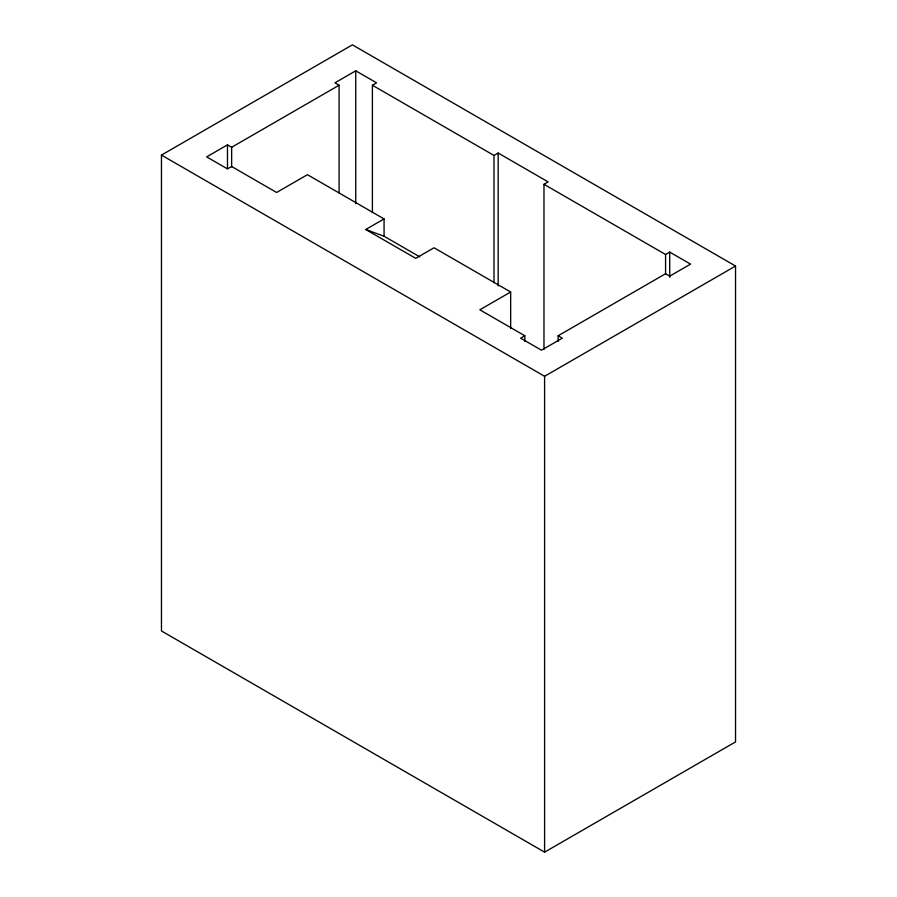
<?xml version="1.0" encoding="UTF-8"?>
<svg xmlns="http://www.w3.org/2000/svg" width="897" height="897" viewBox="0 0 897 897"><rect width="100%" height="100%" fill="white"/><g stroke="black" fill="none" stroke-linecap="round" stroke-linejoin="round"><path stroke-width="1.35" d="M161.46 155.091L352.409 44.85L735.54 266.039L735.54 741.909L544.591 852.15L161.46 630.961L161.46 155.091L544.591 376.292L735.54 266.039M339.088 192.956L339.088 85.237L231.65 147.276L227.479 144.865L206.658 156.885L227.479 168.916L231.65 166.506L276.624 192.474L307.436 174.68L384.062 218.924L384.062 236.236L419.762 256.845M372.401 212.544L372.401 85.237L376.572 82.838L355.75 70.818L334.929 82.838L339.088 85.237M510.662 328.38L510.662 292.007L434.036 247.774L415.715 258.347L365.741 229.497L384.062 218.924M372.401 85.237L494 155.45L498.171 153.039L548.134 181.889L543.974 184.3L543.974 349.37M510.662 292.007L479.839 309.801L524.823 335.77L524.823 341.365M524.823 335.77L520.652 338.169L541.474 350.189L562.296 338.169L558.136 335.77L558.136 341.365M543.974 184.3L665.574 254.501L669.734 252.102L690.567 264.122L669.734 276.141L665.574 273.742L558.136 335.77M365.741 229.497L384.062 236.236M669.734 252.102L669.734 277.274M665.574 254.501L665.574 274.09M544.591 376.292L544.591 852.15M498.171 153.039L498.171 285.941M494 155.45L494 282.746M355.75 70.818L355.75 203.709M231.65 147.276L231.65 166.853M227.479 144.865L227.479 168.647"/></g></svg>
